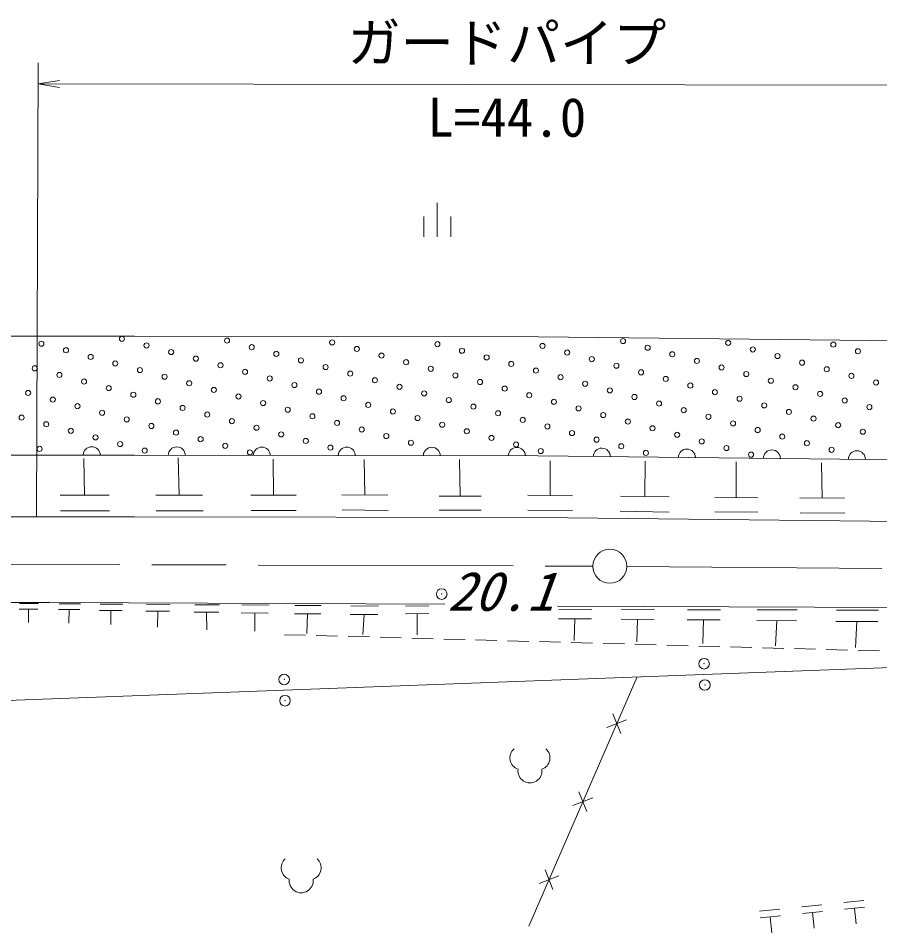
# Model space of a CAD drawing. Units: millimetres, scale not verified. Extents: x 40000 to 680000, y 20000 to 380000.
# Drawn here: x 237660 to 278186, y 269843 to 312852 of the extents above; entities that cross this region are included whole.
import ezdxf
from ezdxf.enums import TextEntityAlignment as Align

# ---------------------------------------------------------------- set-up
doc = ezdxf.new("R2010")
doc.units = ezdxf.units.MM
doc.header["$LTSCALE"] = 1000
doc.header["$PDMODE"] = 32
doc.header["$PDSIZE"] = 500
doc.linetypes.add('CHAIN', pattern=[18.5, 12, -1.5, 3.5, -1.5])
for name, color, linetype, lineweight in [('M-BGD', 7, 'Continuous', 13), ('M-BMK', 2, 'CHAIN', 13), ('M-BMK-SRVR', 3, 'Continuous', 13), ('M-STR-HTXT', 7, 'Continuous', 13)]:
    doc.layers.add(name, color=color, linetype=linetype, lineweight=lineweight)
doc.styles.add('ＭＳ ゴシック', font='')
doc.styles.get('ＭＳ ゴシック').set_extended_font_data('MS Gothic')

# ---------------------------------------------------------------- blocks, each defined once
blk = doc.blocks.new('園庭')
at = {"color": 7, "linetype": 'Continuous', "lineweight": 13}
for centre, start, end in [((-0.4, 0.4), 131.4195, 251.1424), ((0.4, 0.4), 288.8576, 48.5806), ((0, -0.25), 172.1402, 7.8598)]:
    blk.add_arc(centre, 0.6, start, end, dxfattribs=at)
blk = doc.blocks.new('荒地')
at = {"color": 7, "linetype": 'Continuous', "lineweight": 13}
for p, q in [((0, -1.25), (0, 1.25)), ((-1, 0.25), (-1, -1.25)), ((1, 0.25), (1, -1.25))]:
    blk.add_line(p, q, dxfattribs=at)

msp = doc.modelspace()

# ---------------------------------------------------------------- linework, layer by layer
at = {"layer": 'M-BGD'}
for p, q in [((231166, 297897), (243130, 297897)), ((243130, 297897), (262135, 297865)), ((262135, 297865), (292840, 297546)), ((231166, 292297), (243125, 292297)), ((240781, 290421), (240737, 292147)), ((243125, 292297), (262101, 292266)), ((245232, 290419), (245179, 292174)), ((249667, 290415), (249644, 292110)), ((253963, 290433), (253926, 292107)), ((258444, 290371), (258420, 292096)), ((262101, 292266), (292782, 291947)), ((262683, 290408), (262683, 292037)), ((267137, 290362), (267152, 292029)), ((271437, 290305), (271432, 291996)), ((275478, 290288), (275443, 291939)), ((241930, 290421), (239633, 290421)), ((246332, 290419), (244132, 290419)), ((250729, 290415), (248605, 290415)), ((255044, 290423), (252882, 290443)), ((259429, 290371), (257458, 290371)), ((263736, 290398), (261631, 290417)), ((268286, 290343), (265989, 290382)), ((272451, 290292), (270423, 290317)), ((276531, 290275), (274426, 290300)), ((241949, 289681), (239652, 289681)), ((246354, 289686), (244154, 289686)), ((250738, 289707), (248614, 289707)), ((255060, 289706), (252898, 289725)), ((259438, 289714), (257467, 289714)), ((263736, 289700), (261631, 289719)), ((268279, 289629), (265983, 289667)), ((272453, 289616), (270425, 289641)), ((276545, 289573), (274441, 289599)), ((231166, 289397), (243123, 289397)), ((243123, 289397), (262084, 289366)), ((262084, 289366), (292751, 289047)), ((214737, 285380), (239135, 285380)), ((237722, 285327), (238603, 285327)), ((239135, 285380), (257728, 285289)), ((239584, 285319), (240580, 285319)), ((241507, 285302), (242579, 285302)), ((243699, 285299), (244810, 285287)), ((245958, 285263), (247132, 285269)), ((248181, 285262), (249456, 285251)), ((250663, 285232), (251914, 285232)), ((253304, 285209), (254606, 285218)), ((255875, 285207), (256972, 285216)), ((263025, 285200), (282365, 285131)), ((237701, 285067), (238582, 285067)), ((238142, 285067), (238145, 284436)), ((239558, 285040), (240554, 285040)), ((240056, 285040), (240042, 284402)), ((241480, 284997), (242551, 284997)), ((242016, 284997), (242010, 284341)), ((243665, 284974), (244776, 284962)), ((244220, 284968), (244203, 284216)), ((245929, 284915), (247102, 284920)), ((246516, 284917), (246525, 284090)), ((248146, 284888), (249421, 284877)), ((248783, 284882), (248787, 284027)), ((250648, 284835), (251898, 284835)), ((251273, 284835), (251237, 283909)), ((253280, 284805), (254582, 284814)), ((253931, 284810), (253875, 283867)), ((255874, 284841), (256971, 284850)), ((256423, 284846), (256419, 283846)), ((263093, 285036), (264641, 285044)), ((266035, 285037), (267591, 285029)), ((269141, 285026), (270697, 285026)), ((272428, 285034), (274299, 285026)), ((276150, 285007), (278127, 285007)), ((263076, 284601), (264624, 284609)), ((263850, 284605), (263810, 283589)), ((266019, 284585), (267576, 284576)), ((266797, 284581), (266761, 283526)), ((269125, 284553), (270682, 284553)), ((269903, 284553), (269867, 283448)), ((272405, 284525), (274276, 284517)), ((273341, 284521), (273288, 283334)), ((276122, 284480), (278100, 284480)), ((277111, 284480), (277046, 283250)), ((250179, 283861), (251179, 283834)), ((251679, 283820), (252679, 283793)), ((253178, 283779), (254178, 283752)), ((254678, 283738), (255677, 283711)), ((256177, 283697), (257177, 283669)), ((257677, 283656), (258676, 283628)), ((259176, 283615), (260176, 283587)), ((260676, 283574), (261675, 283546)), ((262175, 283533), (263175, 283505)), ((263674, 283491), (264674, 283464)), ((265174, 283450), (266173, 283423)), ((266673, 283409), (267673, 283382)), ((268173, 283368), (269172, 283341)), ((269672, 283327), (270672, 283300)), ((271172, 283286), (272171, 283259)), ((272671, 283245), (273671, 283218)), ((274170, 283204), (275170, 283177)), ((275670, 283163), (276670, 283136)), ((277169, 283122), (278169, 283094)), ((151421, 277557), (289696, 282733)), ((261671, 270146), (266770, 281875)), ((265999, 279213), (265632, 280144)), ((265350, 279495), (266281, 279862)), ((263755, 275827), (264686, 276194)), ((264404, 275545), (264037, 276476)), ((262809, 271877), (262442, 272807)), ((262160, 272159), (263091, 272525)), ((272525, 270862), (273487, 270958)), ((274516, 271060), (275469, 271155)), ((276497, 271257), (277440, 271351)), ((276528, 270944), (277472, 271038)), ((277000, 270991), (277073, 270259)), ((272557, 270542), (273519, 270638)), ((273038, 270590), (273112, 269843)), ((274548, 270743), (275501, 270838)), ((275024, 270791), (275098, 270051))]:
    msp.add_line(p, q, dxfattribs=at)
for centre in [(238746, 297547), (242534, 297775), (247481, 297691), (252428, 297608), (257375, 297525), (266110, 297669), (271057, 297586), (276004, 297503), (239905, 297237), (243693, 297464), (244852, 297153), (248640, 297381), (249799, 297070), (253587, 297298), (258534, 297214), (262322, 297442), (263481, 297131), (267269, 297358), (272216, 297275), (277163, 297192), (241065, 296926), (246012, 296843), (250959, 296760), (254747, 296987), (255906, 296676), (259694, 296904), (264641, 296821), (268428, 297048), (269588, 296737), (273376, 296965), (274535, 296654), (238436, 296388), (242224, 296615), (243383, 296305), (247171, 296532), (248330, 296222), (252118, 296449), (257065, 296366), (260853, 296593), (262012, 296283), (265800, 296510), (270747, 296427), (275694, 296343), (239595, 296077), (244542, 295994), (249489, 295911), (253277, 296138), (254436, 295828), (258224, 296055), (263171, 295972), (266959, 296199), (268118, 295889), (271906, 296116), (273065, 295806), (276853, 296033), (240754, 295767), (241913, 295456), (245701, 295684), (246860, 295373), (250648, 295600), (255595, 295517), (259383, 295745), (260542, 295434), (264330, 295661), (265489, 295351), (269277, 295578), (274224, 295495), (278012, 295722), (238125, 295229), (243072, 295146), (248019, 295063), (251807, 295290), (252966, 294979), (256754, 295207), (261701, 295123), (266648, 295040), (270436, 295268), (271595, 294957), (275383, 295184), (239284, 294918), (240443, 294608), (244231, 294835), (245390, 294525), (249178, 294752), (254125, 294669), (257913, 294896), (259072, 294586), (262860, 294813), (264019, 294502), (267807, 294730), (272754, 294646), (276542, 294874), (277701, 294563), (237815, 294070), (241602, 294297), (246550, 294214), (250337, 294441), (251497, 294131), (255284, 294358), (260231, 294275), (265179, 294192), (268966, 294419), (270126, 294108), (273913, 294336), (238974, 293759), (242762, 293987), (243921, 293676), (247709, 293903), (252656, 293820), (256444, 294048), (257603, 293737), (261391, 293964), (262550, 293654), (266338, 293881), (271285, 293798), (275073, 294025), (276232, 293715), (240133, 293449), (245080, 293365), (248868, 293593), (250027, 293282), (253815, 293510), (254974, 293199), (258762, 293426), (263709, 293343), (267497, 293571), (268656, 293260), (272444, 293487), (277391, 293404), (241292, 293138), (242451, 292828), (246239, 293055), (251186, 292972), (256133, 292888), (259921, 293116), (261080, 292805), (264868, 293033), (269815, 292949), (273603, 293177), (274762, 292866), (238663, 292600), (243610, 292517), (247398, 292744), (248557, 292434), (252345, 292661), (262239, 292495), (266027, 292722), (267186, 292411), (270974, 292639), (275921, 292556), (272133, 292328)]:
    msp.add_circle(centre, 120, dxfattribs=at)
for centre, start, end in [((241114, 292297), 0, 180), ((245114, 292294), 359.9037, 179.9037), ((249114, 292287), 359.9037, 179.9037), ((253114, 292281), 359.9037, 179.9037), ((257114, 292274), 359.9037, 179.9037), ((261114, 292267), 359.9037, 179.9037), ((265114, 292234), 359.4044, 179.4044), ((269113, 292193), 359.4044, 179.4044), ((273113, 292151), 359.4044, 179.4044), ((277113, 292109), 359.4044, 179.4044)]:
    msp.add_arc(centre, 400, start, end, dxfattribs=at)
for p in [(257579, 285770), (269924, 282493), (250170, 281754), (269961, 281494), (250208, 280755)]:
    msp.add_point(p, dxfattribs=at)
at = {"layer": 'M-BMK'}
for p, q in [((211942, 287264), (264689, 287080)), ((266289, 287070), (364481, 286224))]:
    msp.add_line(p, q, dxfattribs=at)
at = {"layer": 'M-BMK-SRVR'}
msp.add_circle((265489, 287077), 800, dxfattribs=at)
at = {"layer": 'M-STR-HTXT'}
for p, q in [((238597, 310761), (238513, 289397)), ((238593, 309761), (239593, 309926)), ((238593, 309761), (282695, 309704)), ((238593, 309761), (239593, 309593))]:
    msp.add_line(p, q, dxfattribs=at)

# ---------------------------------------------------------------- block references
at = {"layer": 'M-BGD'}
for name, p, xscale, yscale in [('荒地', (257372, 303371), 640, 640), ('園庭', (261732, 277688), 941.3273, 941.3273), ('園庭', (250968, 272521), 941.3273, 941.3273)]:
    msp.add_blockref(name, p, dxfattribs=dict(at, xscale=xscale, yscale=yscale))

# ---------------------------------------------------------------- texts
at = {"layer": 'M-BGD', "style": 'ＭＳ ゴシック', "oblique": 20}
msp.add_text('20.1', height=1833, dxfattribs=at).set_placement((257839, 284433), align=Align.BOTTOM_LEFT)
at = {"layer": 'M-STR-HTXT', "style": 'ＭＳ ゴシック'}
for s, p in [('ガードパイプ', (260645, 310233)), ('L=44.0', (260640, 306733))]:
    msp.add_text(s, height=1833, rotation=359.927, dxfattribs=at).set_placement(p, align=Align.BOTTOM_CENTER)

doc.saveas('drawing.dxf')
